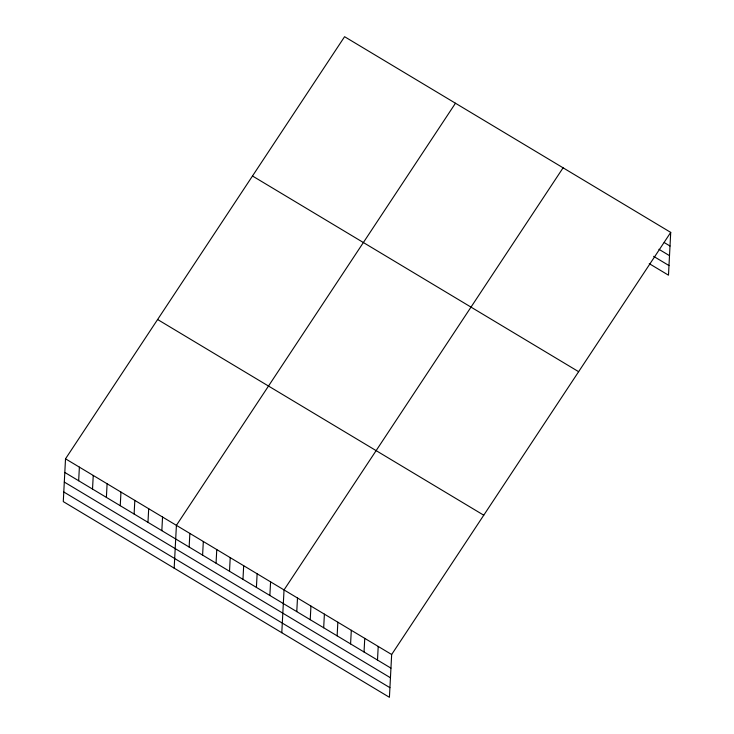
<?xml version="1.0" encoding="UTF-8"?>
<svg xmlns="http://www.w3.org/2000/svg" width="734" height="734" viewBox="0 0 734 734"><rect width="100%" height="100%" fill="white"/><g stroke="black" fill="none" stroke-linecap="round" stroke-linejoin="round"><path stroke-width="1.1" d="M65.519 458.814L63.28 501.606L389.415 697.3L391.662 654.508L670.72 232.394L344.585 36.7L65.519 458.814L391.662 654.508M78.666 480.752L79.382 467.127M92.53 489.073L93.246 475.449M106.393 497.386L107.1 483.761M120.248 505.708L120.963 492.083M134.111 514.02L134.827 500.395M147.974 522.342L148.69 508.717M161.838 530.654L162.544 517.03M174.169 568.144L176.408 525.351L455.465 103.237M189.152 547.05L189.858 533.416M202.602 555.115L203.318 541.49M216.053 563.189L216.769 549.564M229.513 571.263L230.219 557.638M242.963 579.337L243.679 565.712M256.414 587.411L257.129 573.777M269.864 595.476L270.58 581.851M281.792 632.717L284.04 589.925L563.097 167.811M296.775 611.624L297.49 597.999M310.225 619.698L310.941 606.073M323.685 627.772L324.391 614.138M337.135 635.846L337.851 622.212M350.586 643.911L351.302 630.286M364.036 651.985L364.752 638.36M377.496 660.059L378.212 646.434M670.72 232.394L668.481 275.186L649.26 263.653M664.242 242.559L670.004 246.018M658.93 249.303L669.5 255.643M653.609 256.34L668.986 265.561M252.487 175.995L578.631 371.688M157.608 319.51L483.752 515.204M64.803 472.439L390.947 668.133M64.298 482.064L390.442 677.757M63.785 491.982L389.919 687.675"/></g></svg>
